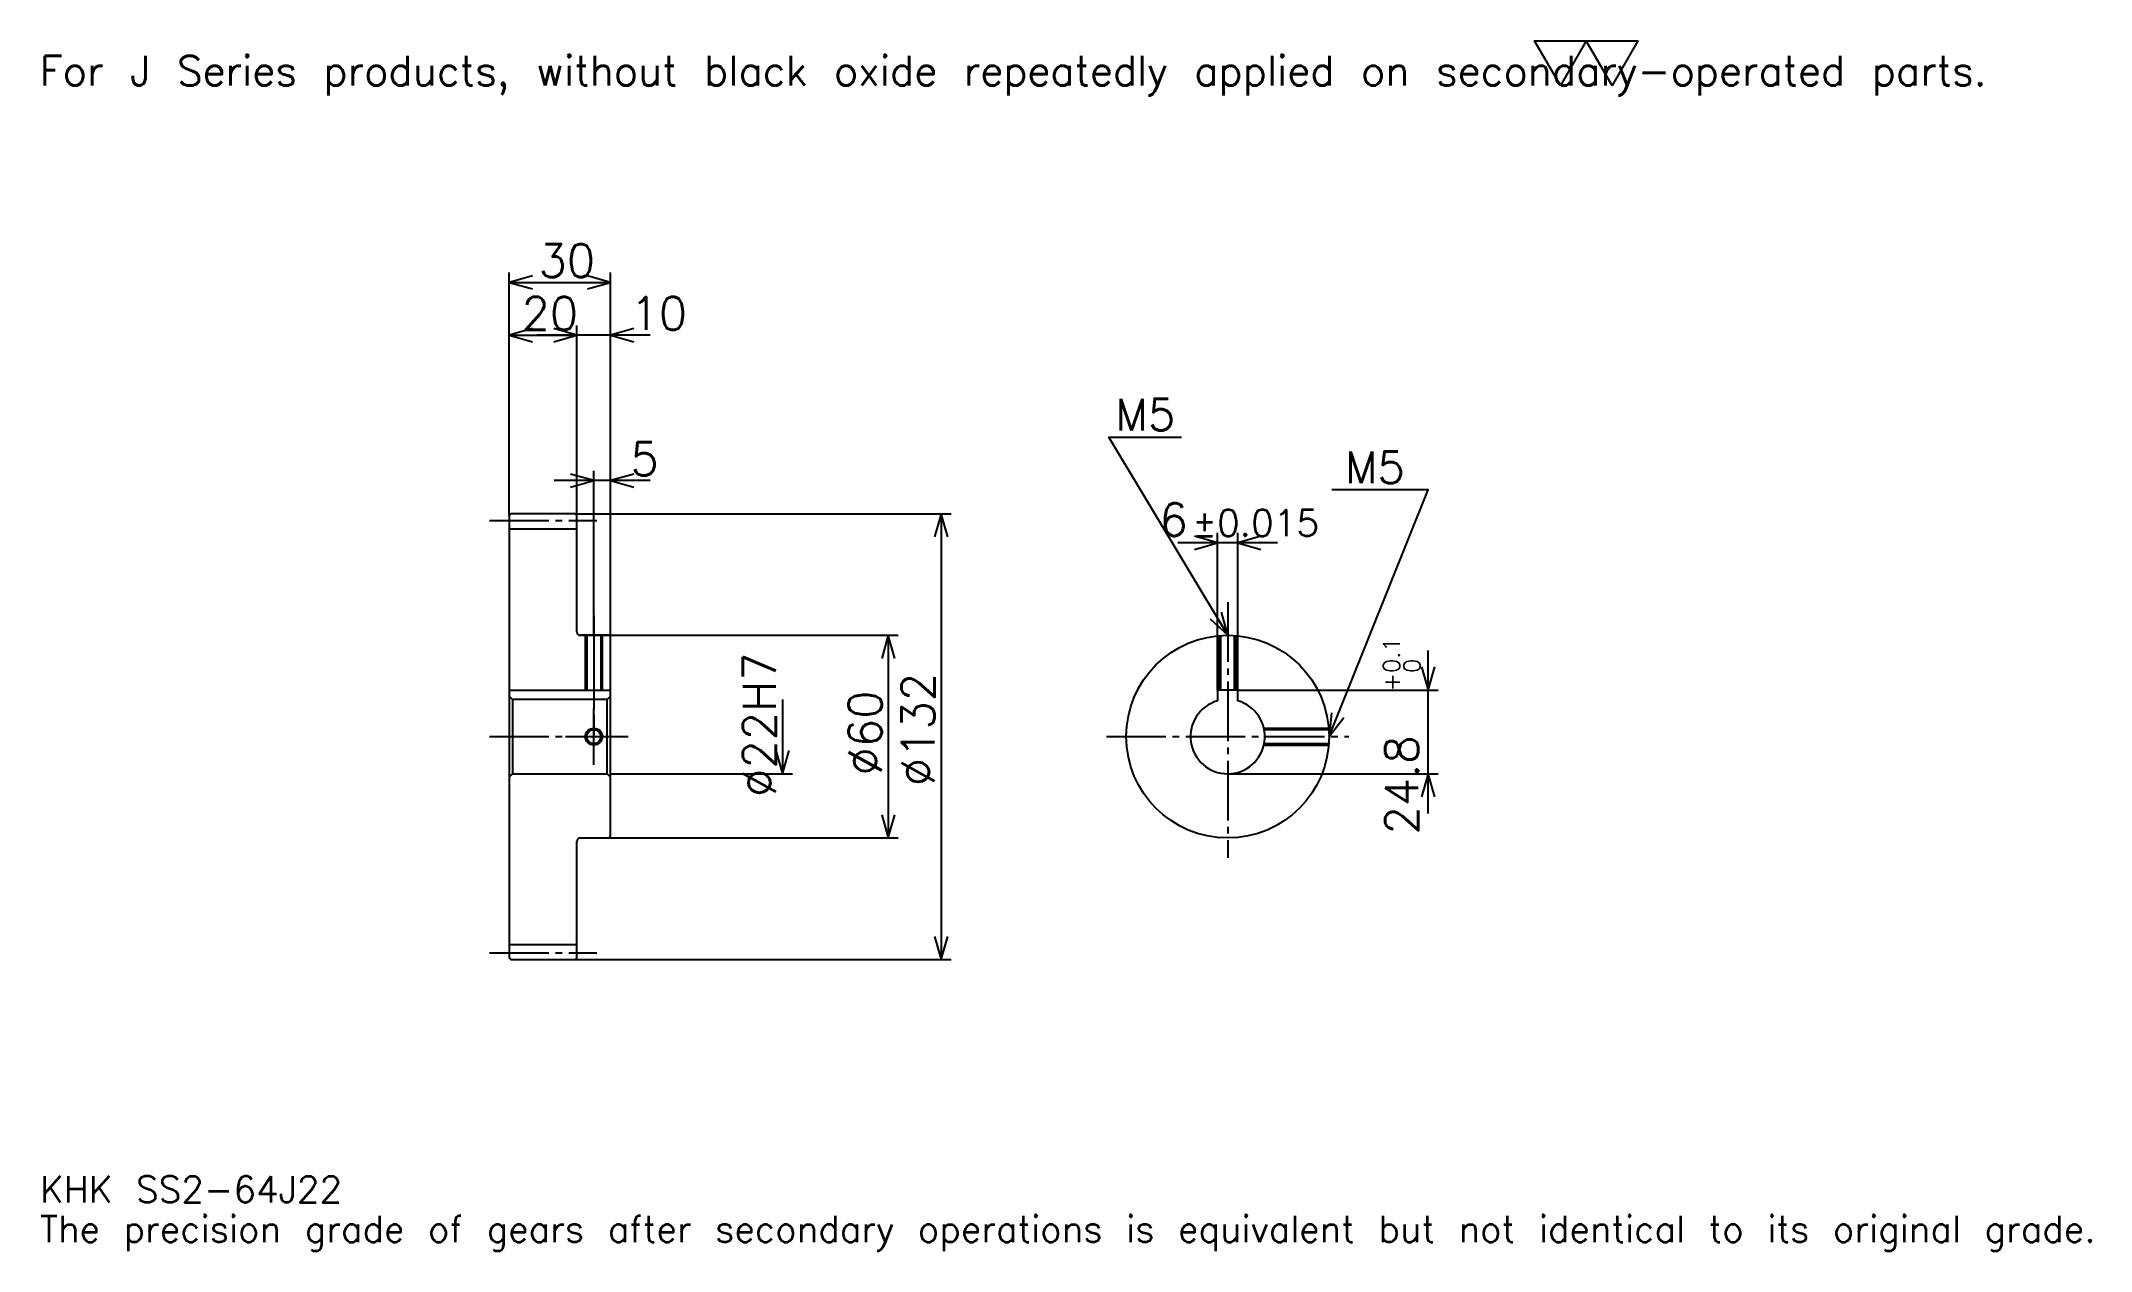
# Model space of a CAD drawing. Extents: x 20 to 627, y 7 to 365.
import ezdxf

# ---------------------------------------------------------------- set-up
doc = ezdxf.new("R2010")
doc.units = 0
doc.linetypes.add('DASHDOT', pattern=[23.478262, 17.608696, -1.956522, 1.956522, -1.956522])
doc.layers.get('0').update_dxf_attribs({"linetype": 'CONTINUOUS'})
doc.layers.add('DASHDOT', color=6, linetype='DASHDOT')
doc.styles.add('KANJI', font='TXT', dxfattribs={"bigfont": 'BIGFONT'})

msp = doc.modelspace()

# ---------------------------------------------------------------- linework, layer by layer
at = {"color": 5}
for p, q in [((158.478271, 225.456512), (158.478271, 296.869568)), ((158.478271, 293.934784), (188.478271, 293.934784)), ((188.478271, 225.456512), (188.478271, 296.869568)), ((178.478271, 225.456512), (178.478271, 281.217377)), ((158.478271, 278.282593), (178.478271, 278.282593)), ((200.217407, 278.282593), (166.739136, 278.282593)), ((183.478271, 225.456512), (183.478271, 238.173904)), ((200.217407, 235.23912), (171.739136, 235.23912)), ((158.478271, 224.956512), (158.478271, 225.456512)), ((177.978271, 225.456512), (188.478271, 225.456512)), ((178.478271, 224.956512), (178.478271, 225.456512)), ((183.478271, 189.456512), (183.478271, 225.456512)), ((183.478271, 189.456512), (183.478271, 225.456512)), ((188.478271, 225.456512), (289.239136, 225.456512)), ((188.478271, 188.956512), (188.478271, 225.456512)), ((286.304352, 225.456512), (286.304352, 93.456512)), ((368.086975, 173.256516), (368.086975, 219.782593)), ((374.086975, 173.256516), (374.086975, 219.782593)), ((385.826111, 216.847809), (356.347839, 216.847809)), ((179.478271, 189.456512), (188.478271, 189.456512)), ((188.478271, 189.456512), (273.586975, 189.456512)), ((270.652191, 189.456512), (270.652191, 129.456512)), ((430.434784, 136.717377), (430.434784, 184.995636)), ((239.347839, 170.456512), (239.347839, 148.456512)), ((374.086975, 173.256516), (433.369568, 173.256516)), ((188.478271, 148.456512), (242.282623, 148.456512)), ((371.086975, 148.456512), (433.369568, 148.456512)), ((179.478271, 129.456512), (188.478271, 129.456512)), ((188.478271, 129.456512), (273.586975, 129.456512)), ((177.978271, 93.456512), (188.478271, 93.456512)), ((188.478271, 93.456512), (289.239136, 93.456512))]:
    msp.add_line(p, q, dxfattribs=at)
at = {"color": 4}
for p, q in [((158.478271, 220.956512), (178.478271, 220.956512)), ((158.478271, 173.256516), (188.478271, 173.256516)), ((159.478271, 170.456512), (159.478271, 148.456512)), ((187.478271, 170.456512), (188.478271, 171.456512)), ((187.478271, 148.456512), (188.478271, 147.456512)), ((158.478271, 97.956512), (178.478271, 97.956512))]:
    msp.add_line(p, q, dxfattribs=at)
at = {"color": 7}
msp.add_lwpolyline([(469.565216, 352.17392), (461.934784, 365.399994), (492.456512, 365.399994), (484.82608, 352.17392), (477.195648, 365.399994), (469.565216, 352.17392)], dxfattribs=at)
at = {"color": 5}
for points in [[(165.326096, 295.891296), (158.478271, 293.934784), (165.326096, 291.978271)], [(181.630447, 291.978271), (188.478271, 293.934784), (181.630447, 295.891296)], [(165.326096, 280.239136), (158.478271, 278.282593), (165.326096, 276.32608)], [(171.630447, 276.32608), (178.478271, 278.282593), (171.630447, 280.239136)], [(171.630447, 276.32608), (178.478271, 278.282593), (171.630447, 280.239136)], [(195.326096, 280.239136), (188.478271, 278.282593), (195.326096, 276.32608)], [(371.086975, 189.456512), (335.869568, 248.152161), (357.391296, 248.152161)], [(176.630447, 233.282593), (183.478271, 235.23912), (176.630447, 237.195648)], [(195.326096, 237.195648), (188.478271, 235.23912), (195.326096, 233.282593)], [(401.086975, 159.456512), (430.434784, 232.5), (401.869568, 232.5)], [(288.260864, 218.608688), (286.304352, 225.456512), (284.347839, 218.608688)], [(361.239136, 214.891296), (368.086975, 216.847809), (361.239136, 218.804337)], [(380.934784, 218.804337), (374.086975, 216.847809), (380.934784, 214.891296)], [(365.886078, 194.321854), (371.086975, 189.456512), (369.241486, 196.335098)], [(272.608704, 182.608688), (270.652191, 189.456512), (268.695679, 182.608688)], [(428.478271, 180.10434), (430.434784, 173.256516), (432.391296, 180.10434)], [(401.824493, 166.54007), (401.086975, 159.456512), (405.455444, 165.081207)], [(237.391327, 155.304337), (239.347839, 148.456512), (241.304352, 155.304337)], [(432.391296, 141.608688), (430.434784, 148.456512), (428.478271, 141.608688)], [(268.695679, 136.304337), (270.652191, 129.456512), (272.608704, 136.304337)], [(284.347839, 100.304337), (286.304352, 93.456512), (288.260864, 100.304337)]]:
    msp.add_lwpolyline(points, dxfattribs=at)
at = {"color": 4}
for points in [[(178.478271, 190.456512), (178.478271, 224.956512), (177.978271, 225.456512), (158.978271, 225.456512), (158.478271, 224.956512), (158.478271, 147.456512)], [(179.478271, 129.456512), (187.978271, 129.456512), (188.478271, 129.956512), (188.478271, 188.956512), (187.978271, 189.456512), (179.478271, 189.456512)], [(180.978271, 189.456512), (180.978271, 173.256516)], [(181.413269, 189.456512), (181.413269, 173.256516)], [(185.543274, 189.456512), (185.543274, 173.256516)], [(185.978271, 189.456512), (185.978271, 173.256516)], [(368.586975, 173.256516), (368.586975, 189.352173)], [(369.021973, 173.256516), (369.021973, 189.385361)], [(373.151978, 173.256516), (373.151978, 189.385361)], [(373.586975, 173.256516), (373.586975, 189.352173)], [(158.478271, 147.456512), (159.478271, 148.456512), (187.478271, 148.456512), (187.478271, 170.456512), (159.478271, 170.456512), (158.478271, 171.456512)], [(374.086975, 170.03952), (374.086975, 173.256516), (368.086975, 173.256516), (368.086975, 170.03952)], [(381.799103, 161.956512), (400.982605, 161.956512)], [(381.891388, 161.521515), (401.015808, 161.521515)], [(381.799103, 156.956512), (400.982605, 156.956512)], [(381.891388, 157.39151), (401.015808, 157.39151)], [(158.478271, 147.456512), (158.478271, 93.956512), (158.978271, 93.456512), (177.978271, 93.456512), (178.478271, 93.956512), (178.478271, 128.456512)]]:
    msp.add_lwpolyline(points, dxfattribs=at)
for centre, radius in [((371.086975, 159.456512), 30), ((183.478271, 159.456512), 2.065)]:
    msp.add_circle(centre, radius, dxfattribs=at)
at = {"color": 7}
msp.add_circle((183.478271, 159.456512), 2.5, dxfattribs=at)
at = {"color": 4}
for centre, radius, start, end in [((179.478271, 190.456512), 1, 180, 270), ((371.086975, 159.456512), 11, 105.826620886, 74.173379114), ((179.478271, 128.456512), 1, 90, 180)]:
    msp.add_arc(centre, radius, start, end, dxfattribs=at)
at = {"layer": 'DASHDOT', "color": 7}
for p, q in [((152.608704, 223.456512), (184.347839, 223.456512)), ((371.086975, 199.23912), (371.086975, 123.586945)), ((183.478271, 189.456512), (183.478271, 159.456512)), ((152.608704, 159.456512), (194.347839, 159.456512)), ((335.217407, 159.456512), (406.956543, 159.456512)), ((152.608704, 95.456512), (184.347839, 95.456512))]:
    msp.add_line(p, q, dxfattribs=at)
for points in [[(183.478271, 195.32608), (183.478271, 167.386948)], [(183.478271, 151.086945), (183.478271, 167.82608)], [(175.108704, 159.456512), (191.847839, 159.456512)]]:
    msp.add_lwpolyline(points, dxfattribs=at)

# ---------------------------------------------------------------- texts
at = {"color": 7, "style": 'KANJI'}
for s, height, p in [('For J Series products, without black oxide repeatedly applied on secondary-operated parts.', 8.804348, (19.565218, 352.17392)), ('30', 9.782609, (167.119568, 295.5)), ('20', 9.782609, (162.119583, 279.847809)), ('10', 9.782609, (194.347839, 279.847809)), ('M5', 9.391305, (337.826111, 250.108688)), ('5', 9.782609, (194.347839, 236.804337)), ('M5', 9.391305, (405.782593, 234.456512)), ('6', 9.782609, (350.893738, 218.804337)), ('%%p0.015', 7.826087, (360.577301, 218.804337)), ('KHK SS2-64J22', 7.826087, (19.565218, 21.52174)), ('The precision grade of gears after secondary operations is equivalent but not identical to its original grade.', 7.826087, (19.565218, 9.782609))]:
    msp.add_text(s, height=height, dxfattribs=at).set_placement(p)
for s, height, p in [('%%c22H7', 9.782609, (237.391327, 141.603256)), ('0.1', 4.891304, (422.021729, 178.304047)), ('%%c132', 9.782609, (284.347839, 144.782593)), ('+', 4.891304, (422.021729, 172.82579)), ('0', 4.891304, (428.086945, 178.304047)), ('%%c60', 9.782609, (268.695679, 147.961945)), ('24.8', 9.782609, (427.5, 130.482788))]:
    msp.add_text(s, height=height, rotation=90, dxfattribs=at).set_placement(p)

doc.saveas('drawing.dxf')
